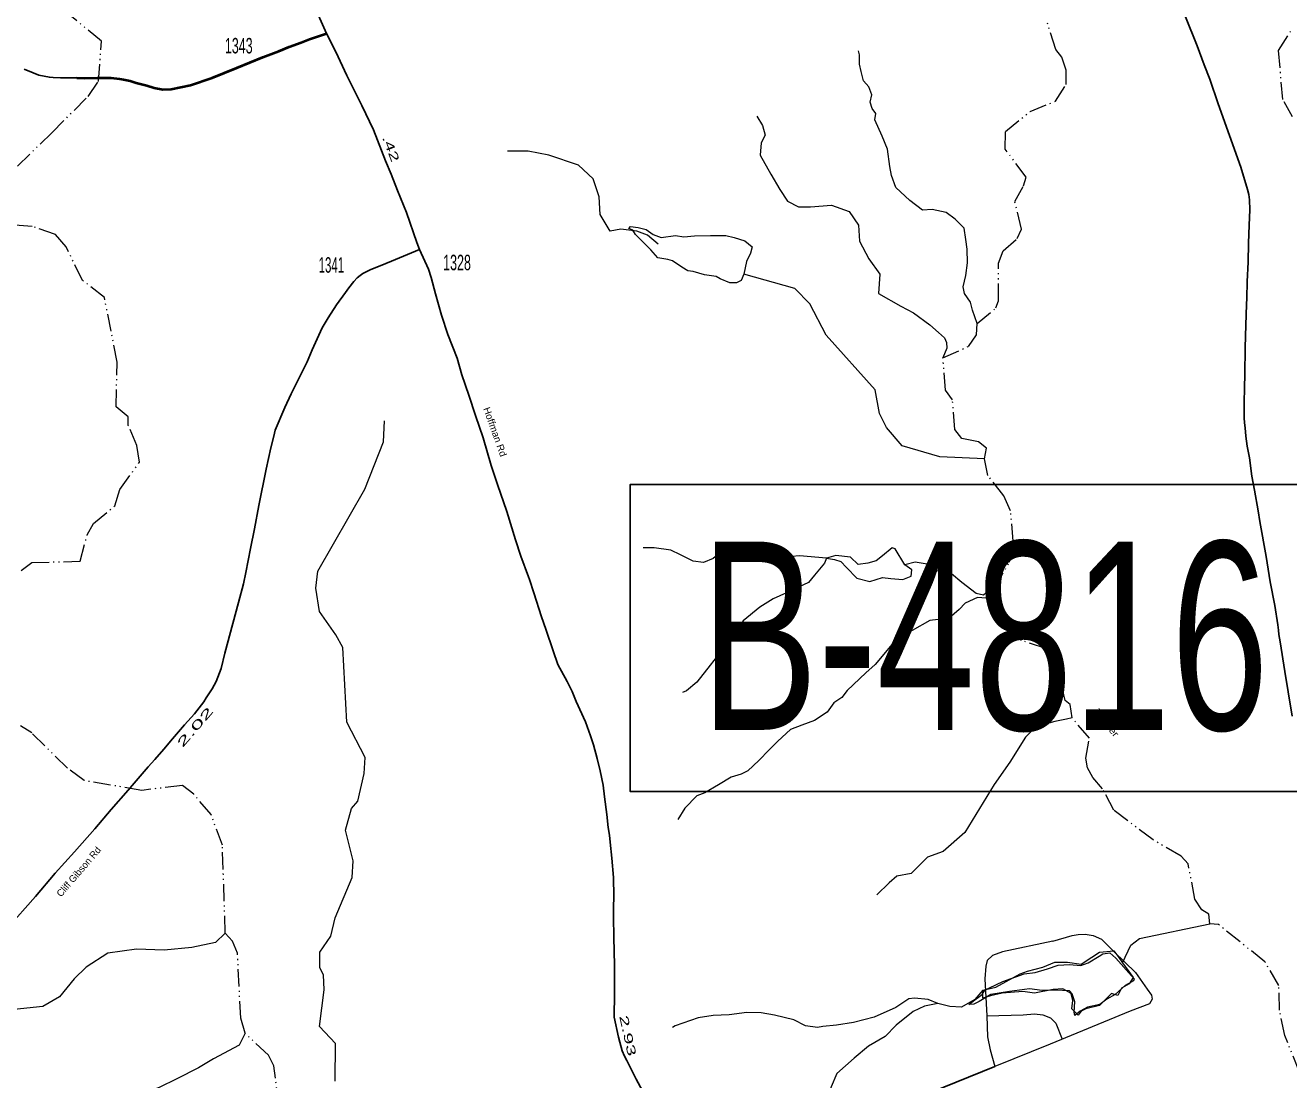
# Model space of a CAD drawing. Extents: x 546621 to 580268, y 97765 to 143943.
# Drawn here: x 562232 to 565890, y 128169 to 131223 of the extents above; entities that cross this region are included whole.
import ezdxf
from ezdxf.enums import TextEntityAlignment as Align

# ---------------------------------------------------------------- set-up
doc = ezdxf.new("R2010")
doc.units = 0
doc.header["$LTSCALE"] = 10
doc.linetypes.add('DASH_DOUBLE_DOT', pattern=[9.2, 5, -1.2, 0.3, -1.2, 0.3, -1.2])
for name, color, linetype, lineweight in [('11', 7, 'Continuous', 40), ('17', 7, 'Continuous', 25), ('3', 7, 'Continuous', 25), ('32', 7, 'Continuous', 25), ('35', 7, 'Continuous', 13), ('59', 7, 'DASH_DOUBLE_DOT', 13), ('60', 7, 'Continuous', 13), ('62', 7, 'Continuous', 13), ('8', 7, 'Continuous', 13)]:
    doc.layers.add(name, color=color, linetype=linetype, lineweight=lineweight)
doc.layers.add('21', color=7, linetype='Continuous')

msp = doc.modelspace()

# ---------------------------------------------------------------- linework, layer by layer
at = {"layer": '3'}
msp.add_lwpolyline([(566067.28, 129003.72), (563983.51, 129003.72), (563983.51, 129893.31), (566067.28, 129893.31)], close=True, dxfattribs=at)
at = {"layer": '32'}
for points in [[(563104.09, 131198.5), (563024.48, 131377.48), (562978.15, 131481.62), (562954.61, 131543.95), (562940.94, 131584.23), (562930.33, 131622.45), (562921.98, 131693.14), (562911.35, 131790.44), (562907.05, 131870.13), (562891.83, 131980.07), (562866.75, 132183.86), (562856.58, 132263.11), (562835.44, 132479.05), (562824.05, 132571.79), (562821.77, 132593.07), (562811.13, 132690.37), (562805.06, 132748.89), (562800.07, 132781.76), (562787.61, 132873.76), (562782.65, 132906.62), (562768.68, 132951.34), (562723.51, 133051.1)], [(565591.12, 131247.51), (565624.87, 131163.5), (565645.01, 131108.1), (565661.04, 131066.72), (565685.51, 130994.96), (565750.83, 130812.14), (565770.66, 130746.9), (565774.04, 130732.97), (565776.57, 130717.35), (565776.76, 130688.45), (565775.38, 130643.96), (565773.31, 130592.18), (565772.34, 130536.49), (565769.65, 130481.06), (565768.13, 130432.55), (565767.66, 130414.18), (565765.59, 130354.6), (565763.9, 130290.01), (565763.06, 130210.89), (565761.8, 130174.59), (565760.52, 130128.81), (565760.52, 130086.17), (565761.79, 130071.82), (565763.48, 130056.62), (565765.16, 130032.68), (565769.8, 130003.97), (565776.55, 129969.78), (565783.3, 129916.76), (565790.89, 129876.24), (565801.44, 129816.43), (565806.5, 129785.61), (565824.2, 129684.5), (565836.43, 129611.28), (565849.6, 129542.31), (565858.35, 129486.52), (565860.46, 129470.9), (565861.53, 129458.47), (565865.08, 129437.73), (565878.09, 129351.07), (565887.86, 129292.27), (565900.07, 129221.73)], [(563373.65, 130573.71), (563365.18, 130593.7), (563335.5, 130680.16), (563309.1, 130743.95), (563290.94, 130791.9), (563274.47, 130830.24), (563239.94, 130920.03), (563206.5, 130990.59), (563184.32, 131034.33), (563162.47, 131077), (563131.35, 131145.91), (563104.09, 131198.5)], [(562228.39, 131095.32), (562254.85, 131084.79), (562270.78, 131078.54), (562301.67, 131072.34), (562312.61, 131070.94), (562334.18, 131070.52), (562358.93, 131070.05), (562380.93, 131070.03)], [(562179.11, 128607.43), (562261.32, 128699.63), (562318.42, 128767.58), (562374.23, 128829.45), (562433.74, 128896.19), (562480.41, 128952.02), (562529.52, 129007.81), (562587.77, 129075.79), (562606.78, 129096.39), (562633.19, 129126.72), (562657.75, 129156.47), (562692.77, 129197.11), (562721.57, 129228.67), (562748.62, 129263.86), (562755.87, 129275.19), (562773.12, 129301.3), (562784.17, 129322.1), (562798.76, 129360.6), (562809.82, 129404.14), (562832.9, 129490.52), (562849.26, 129551.06), (562863.85, 129605.4), (562870.22, 129638.05), (562884.05, 129707.47), (562895.91, 129764.16), (562907.93, 129831.79), (562929.25, 129937.16), (562942.74, 129999.33), (562951.14, 130032.52), (562955.57, 130050.66), (562982.98, 130115.8), (563001.41, 130155.26), (563048.43, 130248.55), (563062.14, 130282.54), (563091.68, 130346.32), (563108.52, 130375.04), (563133.33, 130413.57), (563158.75, 130448.75), (563168.79, 130462.37), (563182.93, 130480.56), (563192.85, 130491.01), (563201.25, 130498.53), (563208.77, 130503.62), (563219.02, 130509.18), (563232.49, 130515.19), (563264.27, 130527.85), (563303.93, 130544.07), (563373.65, 130573.71)], [(564018.48, 128137.03), (564000.38, 128170.85), (563987.63, 128196.56), (563973.74, 128224.65), (563967.13, 128238.03), (563960.28, 128253.3), (563953.27, 128278), (563949.27, 128292.86), (563936.56, 128350.64), (563937.55, 128418.99), (563937.51, 128500.95), (563936.3, 128581.45), (563935.09, 128640.93), (563935.09, 128668.22), (563935.69, 128699.76), (563935.09, 128754.82), (563929.63, 128810.62), (563924.87, 128857.6), (563922.98, 128877.36), (563919.2, 128899.58), (563915.9, 128937.76), (563908.86, 128988.39), (563904.56, 129022.58), (563896.53, 129064.18), (563888.02, 129099.16), (563876.69, 129139.25), (563868.18, 129165.24), (563853.54, 129205.9), (563826.74, 129264.32), (563815.32, 129293.73), (563800.68, 129322.09), (563774.18, 129371.82), (563760.48, 129411.05), (563739.23, 129474.3), (563726, 129509.76), (563704.74, 129579.15), (563691.52, 129617.72), (563689.16, 129625.29), (563667.01, 129685.02), (563651.41, 129732.95), (563625.9, 129814.54), (563598.98, 129892.91), (563581.03, 129947.74), (563557.54, 130027.96), (563535.81, 130092.39), (563515.74, 130151.67), (563496.25, 130210.69), (563481.96, 130259.21), (563455.75, 130327.38), (563436.62, 130382.97), (563419.61, 130445.36), (563407, 130492.54), (563398.9, 130516.81), (563373.65, 130573.71)], [(564163.21, 127853.66), (564196.32, 127868.89), (564590.7, 128026.48), (565038.53, 128207.51)]]:
    msp.add_lwpolyline(points, dxfattribs=at)
at = {"layer": '32', "lineweight": 40}
msp.add_lwpolyline([(562380.93, 131070.03), (562402.42, 131069.71), (562439.67, 131070.28), (562480.34, 131070.56), (562504.51, 131067.43), (562515.88, 131065.44), (562535.56, 131061.46), (562552.87, 131055.81), (562583.59, 131047.84), (562605.2, 131041.58), (562630.22, 131037.03), (562654.11, 131037.6), (562710, 131049.2), (562773.35, 131070.82), (562844.23, 131099.71), (562920.03, 131130.22), (562966.1, 131147.29), (562995.96, 131160.17), (563030.65, 131172.69), (563054.49, 131181.93), (563104.09, 131198.5)], dxfattribs=at)
at = {"layer": '35'}
for points in [[(565206.54, 128570.97), (565262.66, 128586.57), (565280.33, 128589.69), (565300.08, 128590.73), (565323.98, 128586.57), (565347.89, 128576.17), (565384.26, 128539.77), (565446.62, 128479.45), (565479.87, 128431.61), (565492.34, 128413.93), (565494.42, 128402.49), (565487.15, 128388.97), (565431.03, 128368.16), (565199.27, 128272.48), (565038.53, 128207.51)], [(565206.54, 128570.97), (565060.98, 128539.67), (565032.36, 128529.26), (565016.75, 128514.95), (565012.85, 128498.02), (565010.25, 128461.58), (565015.45, 128354.85)], [(565015.45, 128354.85), (565120.8, 128357.46), (565153.32, 128360.06), (565178.03, 128357.46), (565200.14, 128348.35), (565215.75, 128332.73), (565233.48, 128286.6)], [(565015.45, 128354.85), (565018.06, 128293.68), (565025.86, 128255.94), (565038.53, 128207.51)]]:
    msp.add_lwpolyline(points, dxfattribs=at)
at = {"layer": '59'}
for points in [[(562209.12, 130814.86), (562308.81, 130910.9), (562413.62, 131016.84), (562444.12, 131060.23), (562452.69, 131177.09), (562356.38, 131256.05), (562336.25, 131286.45), (562326.5, 131340.67), (562324.38, 131423.73), (562314.31, 131451.94), (562322.81, 131568.8), (562307.56, 131599.11), (562287.5, 131617.53), (562283.19, 131787.64), (562184.75, 131861.64)], [(565009.38, 129967.64), (565014.56, 129998.54), (564991.69, 130016.01), (564943.5, 130025.97), (564923.44, 130052.39), (564916.12, 130138.55), (564896, 130165.97), (564888.69, 130260.13), (564962.44, 130292.66), (564985.62, 130326.23), (564988.06, 130359.16), (565041.69, 130404.1), (565049.31, 130424.97), (565049.94, 130533.99), (565062.69, 130569.73), (565103.56, 130604.94), (565116.38, 130632.67), (565096.56, 130712.09), (565122.19, 130757.61), (565129.75, 130782.45), (565069.12, 130863.7), (565069.44, 130914.7), (565140.75, 130973.3), (565214.5, 131002.83), (565245.31, 131051.21), (565245.31, 131092.23), (565232.81, 131130.48), (565215.12, 131152.84), (565190.12, 131232.36)], [(565900.31, 130957.11), (565872.56, 131007.67), (565860.38, 131149.95), (565898.81, 131211.2)], [(562220.38, 129644.31), (562250.88, 129666.72), (562390.44, 129670.91), (562411.5, 129747.52), (562429.19, 129780.17), (562490.75, 129830.96), (562506, 129878.66), (562562.38, 129957.57), (562555.06, 130005.73), (562530.06, 130064.23), (562530.06, 130089.24), (562494.69, 130117.95), (562498.06, 130246.92), (562460.88, 130434.72), (562397.81, 130484), (562349.94, 130580.98), (562319.75, 130616.59), (562251.5, 130639.98), (562119.19, 130650.61)], [(565661.31, 128621.25), (565658.88, 128649.3), (565638.44, 128661.73), (565618.38, 128692.13), (565598.56, 128794.55), (565578.12, 128816.97), (565497.06, 128863.6), (565383.38, 128949.89), (565350.44, 129011.58), (565322.69, 129044.13), (565307.44, 129072.44), (565302.56, 129100.54), (565312.94, 129158.36), (565262.62, 129217.38), (565257.44, 129255.49), (565242.5, 129267.8), (565215.12, 129382.37), (565187.06, 129417.93), (565116.06, 129441.36), (565091.06, 129476.89), (565037.69, 129525.96), (565038, 129593.97), (565081.62, 129668.12), (565091.94, 129728.93), (565084.62, 129817.09), (565064.56, 129860.51), (565019.12, 129919.43), (565009.38, 129967.64)], [(562968.38, 128082.94), (562951.25, 128209.3), (562936.38, 128240.62), (562868.06, 128303.99), (562855.56, 128347.26), (562846.44, 128535.49), (562831.5, 128570.79), (562811.06, 128594.2), (562802.56, 128848.45), (562769.94, 128937.12), (562719.62, 128996.16), (562686.75, 129021.82), (562569.69, 129007.15), (562402.31, 129035.52), (562354.19, 129071.48), (562250.56, 129173.59), (562217.62, 129194.25)], [(566123.06, 127932.84), (566120.62, 127963.89), (566026.75, 128017.78), (565983.81, 128060.66), (565956.06, 128106.23), (565878.31, 128297.84), (565863.38, 128371.14), (565860.94, 128442.22), (565820.75, 128511.05), (565686.62, 128618.75), (565661.31, 128621.25)]]:
    msp.add_lwpolyline(points, dxfattribs=at)
at = {"layer": '59', "linetype": 'Continuous'}
for points in [[(565009.38, 129967.64), (564879.81, 129973.23), (564770.69, 130004.42), (564725.31, 130058.35), (564705.19, 130098.76), (564692.69, 130167.03), (564550.94, 130324.89), (564503.79, 130416.11), (564459.87, 130460.06), (564312.24, 130501.57)], [(563129, 128165.73), (563129.62, 128274.76), (563084.19, 128323.68), (563097.31, 128429.45), (563095.12, 128473.51), (563085.12, 128493.7), (563085.12, 128538.72), (563116.19, 128585.1), (563129, 128637.88), (563178.06, 128754.92), (563180.81, 128802.87), (563158.56, 128892.35), (563176.56, 128955.01), (563194.5, 128975.66), (563212.81, 129056.31), (563215.56, 129102.27), (563162.81, 129204.35), (563151.25, 129420.63), (563131.12, 129458.05), (563083.31, 129525.02), (563073.56, 129593.24), (563078.69, 129642.15), (563214.94, 129879.5), (563268.94, 130016.45), (563272, 130077.41)], [(565408.07, 128507.72), (565432.44, 128558.81), (565457.69, 128578.3), (565661.31, 128621.25)]]:
    msp.add_lwpolyline(points, dxfattribs=at)
at = {"layer": '60'}
for points in [[(564312.24, 130501.57), (564304.92, 130483.26), (564291.5, 130477.15), (564271.98, 130477.15), (564243.92, 130488.14), (564231.72, 130495.47), (564198.78, 130500.35), (564165.83, 130510.12), (564149.97, 130511.34), (564132.89, 130522.33), (564106.05, 130540.64), (564092.63, 130544.3), (564063.35, 130549.19), (564042.61, 130572.38), (563998.69, 130616.34), (563991.37, 130629.77), (563979.17, 130634.65), (563984.05, 130639.53), (564006.01, 130637.09), (564029.19, 130630.99), (564049.93, 130616.34), (564073.11, 130607.79), (564114.59, 130613.89), (564138.99, 130610.23), (564169.49, 130612.67), (564215.86, 130613.89), (564259.78, 130613.89), (564284.18, 130607.79), (564314.68, 130598.02), (564336.64, 130580.93), (564331.76, 130562.62), (564319.56, 130538.2)], [(564963.35, 128386.89), (564981.02, 128400.41), (565001.81, 128416.01), (565010.12, 128428.49), (565023.63, 128435.77), (565062.08, 128453.45), (565123.4, 128476.33), (565155.62, 128479.45), (565190.95, 128490.89), (565222.13, 128501.29), (565255.39, 128503.37), (565287.61, 128500.25), (565309.43, 128507.53), (565340.61, 128527.29), (565352.04, 128533.53), (565371.79, 128536.65), (565389.46, 128521.05), (565434.15, 128470.09), (565442.46, 128461.77), (565440.38, 128455.53), (565416.48, 128442.01), (565387.38, 128416.01), (565363.47, 128402.49), (565342.69, 128386.89), (565307.35, 128379.6), (565285.53, 128368.16), (565270.98, 128355.68), (565268.9, 128365.04), (565270.98, 128395.21), (565262.66, 128418.09), (565255.39, 128426.41), (565214.86, 128428.49), (565176.4, 128427.45), (565138.99, 128432.65), (565081.83, 128425.37), (565027.79, 128416.01), (564993.49, 128396.25), (564977.9, 128387.93)]]:
    msp.add_lwpolyline(points, close=True, dxfattribs=at)
at = {"layer": '62'}
for points in [[(564988.06, 130359.16), (564974.58, 130397.6), (564968.05, 130421.11), (564951.09, 130445.92), (564947.18, 130465.5), (564955.01, 130498.15), (564960.22, 130534.71), (564958.92, 130573.89), (564955.01, 130602.61), (564949.79, 130635.26), (564923.69, 130661.38), (564897.59, 130680.96), (564857.14, 130688.8), (564829.74, 130687.49), (564793.2, 130714.91), (564752.75, 130752.78), (564739.7, 130788.04), (564734.48, 130814.16), (564727.96, 130863.78), (564712.3, 130901.64), (564691.42, 130948.65), (564694.03, 130966.94), (564683.67, 130981.84), (564678.45, 131000.12), (564682.36, 131021.01), (564674.53, 131044.52), (564658.87, 131061.49), (564652.35, 131088.92), (564647.13, 131109.81), (564647.13, 131137.23), (564644.52, 131148.98)], [(564349.52, 130958.99), (564366.48, 130932.87), (564374.31, 130904.14), (564362.57, 130881.95), (564359.96, 130846.69), (564389.97, 130791.84), (564416.07, 130747.45), (564438.25, 130713.5), (564470.87, 130696.52), (564504.8, 130696.52), (564566.13, 130701.74), (564617.02, 130683.46), (564644.42, 130644.29), (564647.03, 130597.28), (564674.43, 130546.35), (564705.75, 130501.95), (564701.83, 130445.8), (564767.07, 130409.24), (564803.61, 130389.65), (564850.58, 130355.7), (564875.38, 130333.5), (564893.65, 130317.83), (564898.77, 130303.71), (564900.07, 130288.04), (564888.69, 130260.13)], [(564064.5, 130588.69), (564033.67, 130614.77), (564002.23, 130626.21), (563956.5, 130631.93), (563925.06, 130626.21), (563896.47, 130674.83), (563893.62, 130726.32), (563876.47, 130777.81), (563833.59, 130817.85), (563747.84, 130846.45), (563687.82, 130857.9), (563627.8, 130857.9)], [(564551.59, 129679.57), (564473.68, 129686.24), (564429.32, 129682.33), (564377.12, 129695.39), (564332.76, 129716.28), (564307.97, 129718.89), (564253.16, 129703.22), (564223.15, 129678.41), (564195.75, 129666.66), (564165.74, 129670.58), (564129.2, 129688.86), (564100.49, 129703.22), (564052.21, 129709.75), (564020.9, 129709.75)], [(564551.59, 129679.57), (564545.45, 129665.35), (564516.74, 129630.1), (564499.78, 129609.2), (564472.38, 129596.14), (564435.84, 129579.17), (564396.7, 129562.19), (564358.86, 129537.38), (564310.58, 129498.21), (564263.6, 129432.92), (564176.18, 129320.62), (564146.16, 129295.81), (564134.42, 129290.58)], [(565038, 129593.97), (565020.04, 129584.24), (565005.68, 129572.49), (564984.8, 129577.72), (564943.05, 129609.06), (564913.04, 129633.87), (564867.37, 129644.31), (564842.58, 129662.59), (564808.65, 129667.82), (564778.64, 129659.98)], [(565037.69, 129525.96), (565026.56, 129551.6), (565013.51, 129563.35), (564988.72, 129565.96), (564953.49, 129548.99), (564935.22, 129530.71), (564906.51, 129505.9), (564850.4, 129499.37), (564799.52, 129470.64), (564785.16, 129460.19), (564742.1, 129430.16), (564692.52, 129371.4), (564665.11, 129347.89), (564611.81, 129296.18), (564596.15, 129276.6), (564572.67, 129260.93), (564553.09, 129233.51), (564516.56, 129210), (564480.02, 129195.64), (564447.4, 129183.88), (564410.86, 129149.93), (564386.07, 129125.12), (564356.06, 129093.78), (564323.44, 129063.75), (564304.16, 129053.71), (564275.45, 129045.88), (564238.91, 129023.68), (564199.77, 129000.18), (564176.28, 128991.04), (564141.05, 128955.78), (564121.48, 128923.13)], [(565262.62, 129217.38), (565246.8, 129213.16), (565212.87, 129206.64), (565158.07, 129190.97), (565128.06, 129160.93), (565082.39, 129089.11), (565036.72, 129023.82), (564951.9, 128885.41), (564889.27, 128830.56), (564843.6, 128813.59), (564796.62, 128766.58), (564754.87, 128758.74), (564732.69, 128739.15), (564697.46, 128705.2)], [(562811.06, 128594.2), (562782.48, 128567.03), (562713.88, 128552.73), (562633.85, 128544.15), (562553.82, 128547.01), (562470.93, 128535.57), (562408.05, 128495.52), (562373.75, 128461.2), (562330.88, 128409.71), (562282.28, 128381.11), (562199.4, 128372.53), (562110.79, 128406.85), (562027.9, 128429.73), (561967.88, 128426.87), (561847.83, 128406.85), (561810.67, 128406.85), (561713.49, 128406.85), (561604.88, 128418.29), (561527.7, 128435.45)], [(565003.96, 128429.19), (564980.74, 128401.91), (564942.9, 128379.71), (564908.97, 128381.01), (564873.74, 128390.15), (564846.34, 128401.91), (564805.89, 128405.82), (564790.23, 128403.21), (564752.39, 128378.4), (564689.76, 128350.98), (564629.74, 128335.31), (564580.15, 128327.47), (564541.01, 128323.56), (564525.85, 128321.11), (564490.61, 128325.03), (564456.69, 128343.31), (564400.58, 128356.37), (564362.74, 128362.9), (564320.98, 128364.2), (564270.09, 128357.67), (564223.12, 128355.06), (564180.06, 128348.53), (564113.51, 128325.03), (564105.68, 128321.11)], [(564873.74, 128390.15), (564835.1, 128382.49), (564802.48, 128366.82), (564752.89, 128327.64), (564721.57, 128295), (564673.29, 128266.27), (564631.54, 128232.32), (564581.95, 128187.92), (564564.99, 128148.74), (564532.37, 128061.26), (564504.97, 128031.22), (564502.42, 128023.97)], [(562868.06, 128303.99), (562851.08, 128269.55), (562776.76, 128229.51), (562733.89, 128203.77), (562671.01, 128172.3), (562619.56, 128146.56), (562568.11, 128126.54), (562516.66, 128097.93), (562493.8, 128095.07)]]:
    msp.add_lwpolyline(points, dxfattribs=at)
for points in [[(564778.64, 129659.98), (564749.93, 129706.99), (564742.1, 129709.6), (564713.39, 129686.1), (564695.13, 129671.73), (564671.64, 129665.21), (564642.93, 129661.29), (564620.75, 129682.18), (564578.99, 129687.4), (564551.59, 129679.57), (564575.08, 129675.65), (564593.35, 129670.43), (564609.01, 129652.15), (564639.02, 129622.11), (564676.86, 129611.67), (564713.39, 129623.42), (564738.19, 129620.81), (564772.11, 129618.2), (564796.91, 129627.34), (564798.21, 129645.62)], [(565408.07, 128507.72), (565426.73, 128482.72), (565439.78, 128465.75), (565428.04, 128447.47), (565405.86, 128434.41), (565395.42, 128413.52), (565377.15, 128418.74), (565356.27, 128399.15), (565341.92, 128384.79), (565302.77, 128374.34), (565288.42, 128367.81), (565280.59, 128356.06), (565262.32, 128374.34), (565264.93, 128399.15), (565259.71, 128418.74), (565236.22, 128433.1), (565207.52, 128430.49), (565154.02, 128420.05), (565120.09, 128425.27), (565060.07, 128420.05), (565026.14, 128412.21), (565003.96, 128405.68), (565003.96, 128429.19), (565041.8, 128437.02), (565112.26, 128476.2), (565133.14, 128484.03), (565177.51, 128495.78), (565212.74, 128510.15), (565249.27, 128510.15), (565288.42, 128503.62), (565319.74, 128524.51), (565341.92, 128538.87), (565383.67, 128542.79), (565398.03, 128523.2)]]:
    msp.add_lwpolyline(points, close=True, dxfattribs=at)

# ---------------------------------------------------------------- texts
at = {"layer": '11', "width": 1.05}
msp.add_text('Hoffman Rd', height=20, rotation=289.609, dxfattribs=at).set_placement((563557.44, 130112.65))
at = {"layer": '11'}
msp.add_text('Cliff Gibson Rd', height=20, rotation=49.33, dxfattribs=at).set_placement((562335.61, 128697.08))
at = {"layer": '17'}
for s, rotation, width, p in [('.42', 291.038, 1.7, (563278.77, 130860.85)), ('2.02', 49.247, 2.15, (562732.89, 129182.39)), ('2.93', 282.404, 1.85, (563964.25, 128294.57))]:
    msp.add_text(s, height=25, rotation=rotation, dxfattribs=dict(at, width=width)).set_placement(p, align=Align.CENTER)
at = {"layer": '21', "width": 1.15}
msp.add_text('Juniper', height=20, rotation=308.84, dxfattribs=at).set_placement((565352.85, 129198.91), align=Align.CENTER)
at = {"layer": '3', "width": 0.7}
msp.add_text('B-4816', height=545, dxfattribs=at).set_placement((564186.7, 129182.52))
at = {"layer": '8'}
for s, width, p in [('1343', 0.6, (562850.01, 131141.05)), ('1341', 0.55, (563118.18, 130506.15)), ('1328', 0.6, (563481.95, 130513.26))]:
    msp.add_text(s, height=45, dxfattribs=dict(at, width=width)).set_placement(p, align=Align.CENTER)

doc.saveas('drawing.dxf')
